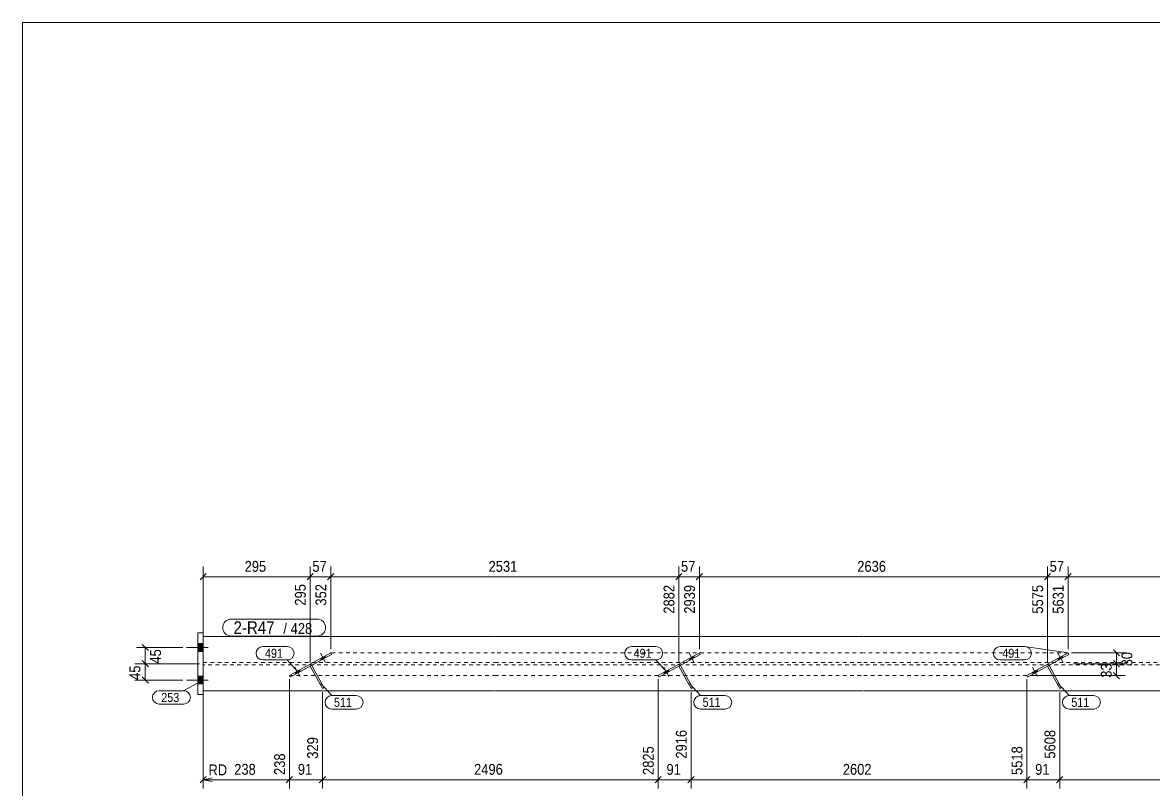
# Model space of a CAD drawing. Header units: millimetres. Extents: x 2 to 579, y 1 to 405.
# Drawn here: x 5 to 317, y 193.5 to 405 of the extents above; entities that cross this region are included whole.
import ezdxf

# ---------------------------------------------------------------- set-up
doc = ezdxf.new("R2010")
doc.units = ezdxf.units.MM
doc.linetypes.add('XKITLINE00', pattern=[0])
doc.linetypes.add('XKITLINE01', pattern=[4, 1, -1, 1, -1])
for name, color, linetype, lineweight in [('Bolt', 3, 'Continuous', 0), ('Dimensions', 7, 'Continuous', 0), ('DrawingSheet', 5, 'Continuous', 0), ('GraphicObject', 6, 'Continuous', 0), ('Part', 2, 'Continuous', 0), ('PartMark', 7, 'Continuous', 0)]:
    doc.layers.add(name, color=color, linetype=linetype, lineweight=lineweight)
doc.styles.add('ARIAL', font='ARIAL.TTF')

# ---------------------------------------------------------------- blocks, each defined once
blk = doc.blocks.new('*A16')
at = {"layer": 'Bolt'}
for points in [[(54.84, 231.53), (53.34, 231.53), (53.34, 233.73), (54.84, 233.73)], [(54.84, 231.53), (53.34, 231.53), (53.34, 233.73), (54.84, 233.73)], [(54.84, 231.53), (53.34, 231.53), (53.34, 233.73), (54.84, 233.73)], [(54.84, 222.53), (53.34, 222.53), (53.34, 224.73), (54.84, 224.73)], [(54.84, 222.53), (53.34, 222.53), (53.34, 224.73), (54.84, 224.73)], [(54.84, 222.53), (53.34, 222.53), (53.34, 224.73), (54.84, 224.73)]]:
    blk.add_hatch(color=3, dxfattribs=at).paths.add_polyline_path(points, flags=17)
at = {"layer": 'Bolt', "color": 3, "linetype": 'XKITLINE00', "lineweight": 0}
for p, q in [((50.24, 232.63), (56.24, 232.63)), ((50.24, 232.63), (56.24, 232.63)), ((50.24, 232.63), (56.24, 232.63)), ((53.34, 233.73), (54.84, 233.73)), ((53.34, 233.73), (54.84, 233.73)), ((53.34, 233.73), (54.84, 233.73)), ((53.34, 231.53), (54.84, 231.53)), ((53.34, 231.53), (54.84, 231.53)), ((53.34, 231.53), (54.84, 231.53)), ((53.34, 224.73), (54.84, 224.73)), ((53.34, 224.73), (54.84, 224.73)), ((53.34, 224.73), (54.84, 224.73)), ((50.24, 223.63), (56.24, 223.63)), ((50.24, 223.63), (56.24, 223.63)), ((50.24, 223.63), (56.24, 223.63)), ((53.34, 222.53), (54.84, 222.53)), ((53.34, 222.53), (54.84, 222.53)), ((53.34, 222.53), (54.84, 222.53))]:
    blk.add_line(p, q, dxfattribs=at)
blk = doc.blocks.new('*A17')
at = {"layer": 'Bolt'}
for points in [[(88.42, 230.24), (88.66, 229.8), (87.44, 229.13), (87.19, 229.56)], [(88.42, 230.24), (88.66, 229.8), (87.44, 229.13), (87.19, 229.56)], [(81.42, 226.37), (81.66, 225.94), (80.43, 225.26), (80.19, 225.7)], [(81.42, 226.37), (81.66, 225.94), (80.43, 225.26), (80.19, 225.7)]]:
    blk.add_hatch(color=3, dxfattribs=at).paths.add_polyline_path(points, flags=17)
at = {"layer": 'Bolt', "color": 3, "linetype": 'XKITLINE00', "lineweight": 0}
for p, q in [((88.61, 228.45), (87.16, 231.07)), ((88.61, 228.45), (87.16, 231.07)), ((87.44, 229.13), (87.19, 229.56)), ((87.44, 229.13), (87.19, 229.56)), ((88.66, 229.8), (88.42, 230.24)), ((88.66, 229.8), (88.42, 230.24)), ((81.6, 224.58), (80.15, 227.21)), ((81.6, 224.58), (80.15, 227.21)), ((80.43, 225.26), (80.19, 225.7)), ((80.43, 225.26), (80.19, 225.7)), ((81.66, 225.94), (81.42, 226.37)), ((81.66, 225.94), (81.42, 226.37))]:
    blk.add_line(p, q, dxfattribs=at)
blk = doc.blocks.new('*A18')
at = {"layer": 'Bolt'}
for points in [[(190.14, 230.24), (190.38, 229.8), (189.16, 229.13), (188.92, 229.56)], [(190.14, 230.24), (190.38, 229.8), (189.16, 229.13), (188.92, 229.56)], [(183.14, 226.37), (183.38, 225.94), (182.15, 225.26), (181.91, 225.7)], [(183.14, 226.37), (183.38, 225.94), (182.15, 225.26), (181.91, 225.7)]]:
    blk.add_hatch(color=3, dxfattribs=at).paths.add_polyline_path(points, flags=17)
at = {"layer": 'Bolt', "color": 3, "linetype": 'XKITLINE00', "lineweight": 0}
for p, q in [((190.33, 228.45), (188.88, 231.07)), ((190.33, 228.45), (188.88, 231.07)), ((189.16, 229.13), (188.92, 229.56)), ((189.16, 229.13), (188.92, 229.56)), ((190.38, 229.8), (190.14, 230.24)), ((190.38, 229.8), (190.14, 230.24)), ((183.33, 224.58), (181.88, 227.21)), ((183.33, 224.58), (181.88, 227.21)), ((182.15, 225.26), (181.91, 225.7)), ((182.15, 225.26), (181.91, 225.7)), ((183.38, 225.94), (183.14, 226.37)), ((183.38, 225.94), (183.14, 226.37))]:
    blk.add_line(p, q, dxfattribs=at)
blk = doc.blocks.new('*A19')
at = {"layer": 'Bolt'}
for points in [[(291.87, 230.24), (292.11, 229.8), (290.88, 229.13), (290.64, 229.56)], [(291.87, 230.24), (292.11, 229.8), (290.88, 229.13), (290.64, 229.56)], [(284.86, 226.37), (285.1, 225.94), (283.88, 225.26), (283.64, 225.7)], [(284.86, 226.37), (285.1, 225.94), (283.88, 225.26), (283.64, 225.7)]]:
    blk.add_hatch(color=3, dxfattribs=at).paths.add_polyline_path(points, flags=17)
at = {"layer": 'Bolt', "color": 3, "linetype": 'XKITLINE00', "lineweight": 0}
for p, q in [((292.06, 228.45), (290.61, 231.07)), ((292.06, 228.45), (290.61, 231.07)), ((290.88, 229.13), (290.64, 229.56)), ((290.88, 229.13), (290.64, 229.56)), ((292.11, 229.8), (291.87, 230.24)), ((292.11, 229.8), (291.87, 230.24)), ((285.05, 224.58), (283.6, 227.21)), ((285.05, 224.58), (283.6, 227.21)), ((283.88, 225.26), (283.64, 225.7)), ((283.88, 225.26), (283.64, 225.7)), ((285.1, 225.94), (284.86, 226.37)), ((285.1, 225.94), (284.86, 226.37))]:
    blk.add_line(p, q, dxfattribs=at)
blk = doc.blocks.new('*A20')
at = {"layer": 'Part', "color": 2, "linetype": 'XKITLINE00', "lineweight": 0}
for p, q in [((54.84, 235.63), (135.24, 235.63)), ((135.34, 235.63), (236.96, 235.63)), ((237.06, 235.63), (338.68, 235.63)), ((54.84, 220.63), (135.24, 220.63)), ((135.34, 220.63), (236.96, 220.63)), ((237.06, 220.63), (338.68, 220.63))]:
    blk.add_line(p, q, dxfattribs=at)
at = {"layer": 'Part', "color": 7, "linetype": 'XKITLINE01', "lineweight": 0}
for p, q in [((54.84, 220.63), (54.84, 235.63)), ((54.84, 228.45), (135.24, 228.45)), ((135.24, 227.8), (54.84, 227.8)), ((135.34, 228.45), (236.96, 228.45)), ((236.96, 227.8), (135.34, 227.8)), ((237.06, 228.45), (338.68, 228.45)), ((338.68, 227.8), (237.06, 227.8))]:
    blk.add_line(p, q, dxfattribs=at)
blk = doc.blocks.new('*A22')
at = {"layer": 'Part', "color": 2, "linetype": 'XKITLINE00', "lineweight": 0}
for p, q in [((53.34, 236.63), (54.84, 236.63)), ((53.34, 219.63), (53.34, 236.63)), ((54.84, 236.63), (54.84, 219.63)), ((54.84, 219.63), (53.34, 219.63))]:
    blk.add_line(p, q, dxfattribs=at)
blk = doc.blocks.new('*A23')
at = {"layer": 'Part', "color": 2, "linetype": 'XKITLINE00', "lineweight": 0}
for p, q in [((90, 231.11), (78.61, 224.83)), ((90, 231.11), (90.24, 230.67)), ((90.24, 230.67), (78.86, 224.39)), ((78.61, 224.83), (78.86, 224.39))]:
    blk.add_line(p, q, dxfattribs=at)
blk = doc.blocks.new('*A24')
at = {"layer": 'Part', "color": 7, "linetype": 'XKITLINE01', "lineweight": 0}
blk.add_line((84.33, 227.41), (84.76, 227.65), dxfattribs=at)
at = {"layer": 'Part', "color": 2, "linetype": 'XKITLINE00', "lineweight": 0}
for p, q in [((87.71, 221.28), (84.33, 227.41)), ((88.15, 221.52), (84.76, 227.65)), ((87.71, 221.28), (88.15, 221.52))]:
    blk.add_line(p, q, dxfattribs=at)
blk = doc.blocks.new('*A25')
at = {"layer": 'Part', "color": 2, "linetype": 'XKITLINE00', "lineweight": 0}
for p, q in [((191.72, 231.11), (180.34, 224.83)), ((191.72, 231.11), (191.96, 230.67)), ((191.96, 230.67), (180.58, 224.39)), ((180.34, 224.83), (180.58, 224.39))]:
    blk.add_line(p, q, dxfattribs=at)
blk = doc.blocks.new('*A26')
at = {"layer": 'Part', "color": 7, "linetype": 'XKITLINE01', "lineweight": 0}
blk.add_line((186.05, 227.41), (186.49, 227.65), dxfattribs=at)
at = {"layer": 'Part', "color": 2, "linetype": 'XKITLINE00', "lineweight": 0}
for p, q in [((189.43, 221.28), (186.05, 227.41)), ((189.87, 221.52), (186.49, 227.65)), ((189.43, 221.28), (189.87, 221.52))]:
    blk.add_line(p, q, dxfattribs=at)
blk = doc.blocks.new('*A27')
at = {"layer": 'Part', "color": 2, "linetype": 'XKITLINE00', "lineweight": 0}
for p, q in [((293.44, 231.11), (282.06, 224.83)), ((293.44, 231.11), (293.68, 230.67)), ((293.68, 230.67), (282.3, 224.39)), ((282.06, 224.83), (282.3, 224.39))]:
    blk.add_line(p, q, dxfattribs=at)
blk = doc.blocks.new('*A28')
at = {"layer": 'Part', "color": 7, "linetype": 'XKITLINE01', "lineweight": 0}
blk.add_line((287.77, 227.41), (288.21, 227.65), dxfattribs=at)
at = {"layer": 'Part', "color": 2, "linetype": 'XKITLINE00', "lineweight": 0}
for p, q in [((291.16, 221.28), (287.77, 227.41)), ((291.59, 221.52), (288.21, 227.65)), ((291.16, 221.28), (291.59, 221.52))]:
    blk.add_line(p, q, dxfattribs=at)
blk = doc.blocks.new('*A29')
at = {"layer": 'GraphicObject', "color": 1, "linetype": 'XKITLINE01', "lineweight": 0}
for p, q in [((135.24, 231.11), (90, 231.11)), ((236.96, 231.11), (135.34, 231.11)), ((293.44, 231.11), (237.06, 231.11))]:
    blk.add_line(p, q, dxfattribs=at)
blk = doc.blocks.new('*A30')
at = {"layer": 'GraphicObject', "color": 1, "linetype": 'XKITLINE01', "lineweight": 0}
for p, q in [((78.61, 224.83), (135.24, 224.83)), ((135.34, 224.83), (236.96, 224.83)), ((237.06, 224.83), (282.06, 224.83))]:
    blk.add_line(p, q, dxfattribs=at)
blk = doc.blocks.new('*A31')
at = {"layer": 'DrawingSheet', "color": 5, "linetype": 'XKITLINE00', "lineweight": 0}
for p, q in [((579, 405), (5, 405)), ((5, 405), (5, 5))]:
    blk.add_line(p, q, dxfattribs=at)
blk = doc.blocks.new('*A68')
at = {"layer": 'Dimensions', "color": 7, "linetype": 'XKITLINE00', "lineweight": 0}
for p, q in [((294.93, 228.13), (309.24, 228.13)), ((305.99, 228.97), (307.69, 227.28)), ((306.84, 224.83), (306.84, 228.13)), ((283.06, 224.83), (309.24, 224.83)), ((305.99, 225.68), (307.69, 223.98))]:
    blk.add_line(p, q, dxfattribs=at)
at = {"layer": 'Dimensions', "color": 3}
for p in [(306.84, 228.13), (306.84, 224.83)]:
    blk.add_point(p, dxfattribs=at)
at = {"layer": 'Dimensions', "color": 3, "style": 'ARIAL', "width": 0.85}
blk.add_text('33', height=3, rotation=90.0002, dxfattribs=at).set_placement((305.49, 224.25))
blk = doc.blocks.new('*A69')
at = {"layer": 'Dimensions', "color": 7, "linetype": 'XKITLINE00', "lineweight": 0}
for p, q in [((294.44, 231.11), (309.69, 231.11)), ((305.99, 231.96), (307.69, 230.26)), ((306.84, 228.13), (306.84, 231.11)), ((294.93, 228.13), (309.69, 228.13)), ((305.99, 228.97), (307.69, 227.28))]:
    blk.add_line(p, q, dxfattribs=at)
at = {"layer": 'Dimensions', "color": 3}
for p in [(306.84, 231.11), (306.84, 228.13)]:
    blk.add_point(p, dxfattribs=at)
at = {"layer": 'Dimensions', "color": 3, "style": 'ARIAL', "width": 0.85}
blk.add_text('30', height=3, rotation=90.0002, dxfattribs=at).set_placement((311.19, 227.39))
blk = doc.blocks.new('*A70')
at = {"layer": 'Dimensions', "color": 7, "linetype": 'XKITLINE00', "lineweight": 0}
for p, q in [((55.69, 252.97), (53.99, 251.28)), ((54.84, 236.63), (54.84, 254.98)), ((85.18, 252.97), (83.48, 251.28)), ((84.33, 228.41), (84.33, 254.98)), ((54.84, 252.13), (84.33, 252.13))]:
    blk.add_line(p, q, dxfattribs=at)
at = {"layer": 'Dimensions', "color": 3}
for p in [(54.84, 252.13), (84.33, 252.13)]:
    blk.add_point(p, dxfattribs=at)
at = {"layer": 'Dimensions', "color": 3, "style": 'ARIAL', "width": 0.85}
blk.add_text('295', height=3, dxfattribs=at).set_placement((66.25, 253.48))
blk.add_text('295', height=3, rotation=90.0002, dxfattribs=at).set_placement((83.13, 244.15))
blk = doc.blocks.new('*A71')
at = {"layer": 'Dimensions', "color": 7, "linetype": 'XKITLINE00', "lineweight": 0}
for p, q in [((85.18, 252.97), (83.48, 251.28)), ((84.33, 228.41), (84.33, 254.98)), ((90.84, 252.97), (89.15, 251.28)), ((90, 232.11), (90, 254.98)), ((84.33, 252.13), (90, 252.13))]:
    blk.add_line(p, q, dxfattribs=at)
at = {"layer": 'Dimensions', "color": 3}
for p in [(84.33, 252.13), (90, 252.13)]:
    blk.add_point(p, dxfattribs=at)
at = {"layer": 'Dimensions', "color": 3, "style": 'ARIAL', "width": 0.85}
blk.add_text('57', height=3, dxfattribs=at).set_placement((84.94, 253.48))
blk.add_text('352', height=3, rotation=90.0002, dxfattribs=at).set_placement((88.8, 244.15))
blk = doc.blocks.new('*A72')
at = {"layer": 'Dimensions', "color": 7, "linetype": 'XKITLINE00', "lineweight": 0}
for p, q in [((90.84, 252.97), (89.15, 251.28)), ((90, 232.11), (90, 254.98)), ((186.9, 252.97), (185.2, 251.28)), ((186.05, 228.41), (186.05, 254.98)), ((90, 252.13), (186.05, 252.13))]:
    blk.add_line(p, q, dxfattribs=at)
at = {"layer": 'Dimensions', "color": 3}
for p in [(90, 252.13), (186.05, 252.13)]:
    blk.add_point(p, dxfattribs=at)
at = {"layer": 'Dimensions', "color": 3, "style": 'ARIAL', "width": 0.85}
blk.add_text('2531', height=3, dxfattribs=at).set_placement((133.57, 253.48))
blk.add_text('2882', height=3, rotation=90.0002, dxfattribs=at).set_placement((184.85, 241.93))
blk = doc.blocks.new('*A73')
at = {"layer": 'Dimensions', "color": 7, "linetype": 'XKITLINE00', "lineweight": 0}
for p, q in [((186.9, 252.97), (185.2, 251.28)), ((186.05, 228.41), (186.05, 254.98)), ((192.57, 252.97), (190.87, 251.28)), ((191.72, 232.11), (191.72, 254.98)), ((186.05, 252.13), (191.72, 252.13))]:
    blk.add_line(p, q, dxfattribs=at)
at = {"layer": 'Dimensions', "color": 3}
for p in [(186.05, 252.13), (191.72, 252.13)]:
    blk.add_point(p, dxfattribs=at)
at = {"layer": 'Dimensions', "color": 3, "style": 'ARIAL', "width": 0.85}
blk.add_text('57', height=3, dxfattribs=at).set_placement((186.66, 253.48))
blk.add_text('2939', height=3, rotation=90.0002, dxfattribs=at).set_placement((190.52, 241.93))
blk = doc.blocks.new('*A74')
at = {"layer": 'Dimensions', "color": 7, "linetype": 'XKITLINE00', "lineweight": 0}
for p, q in [((192.57, 252.97), (190.87, 251.28)), ((191.72, 232.11), (191.72, 254.98)), ((288.62, 252.97), (286.93, 251.28)), ((287.77, 228.41), (287.77, 254.98)), ((191.72, 252.13), (287.77, 252.13))]:
    blk.add_line(p, q, dxfattribs=at)
at = {"layer": 'Dimensions', "color": 3}
for p in [(191.72, 252.13), (287.77, 252.13)]:
    blk.add_point(p, dxfattribs=at)
at = {"layer": 'Dimensions', "color": 3, "style": 'ARIAL', "width": 0.85}
blk.add_text('2636', height=3, dxfattribs=at).set_placement((235.3, 253.48))
blk.add_text('5575', height=3, rotation=90.0002, dxfattribs=at).set_placement((286.57, 241.93))
blk = doc.blocks.new('*A75')
at = {"layer": 'Dimensions', "color": 7, "linetype": 'XKITLINE00', "lineweight": 0}
for p, q in [((288.62, 252.97), (286.93, 251.28)), ((287.77, 228.41), (287.77, 254.98)), ((294.29, 252.97), (292.59, 251.28)), ((293.44, 232.11), (293.44, 254.98)), ((287.77, 252.13), (293.44, 252.13))]:
    blk.add_line(p, q, dxfattribs=at)
at = {"layer": 'Dimensions', "color": 3}
for p in [(287.77, 252.13), (293.44, 252.13)]:
    blk.add_point(p, dxfattribs=at)
at = {"layer": 'Dimensions', "color": 3, "style": 'ARIAL', "width": 0.85}
blk.add_text('57', height=3, dxfattribs=at).set_placement((288.38, 253.48))
blk.add_text('5631', height=3, rotation=90.0002, dxfattribs=at).set_placement((292.24, 241.93))
blk = doc.blocks.new('*A76')
at = {"layer": 'Dimensions', "color": 7, "linetype": 'XKITLINE00', "lineweight": 0}
for p, q in [((294.29, 252.97), (292.59, 251.28)), ((293.44, 232.11), (293.44, 254.98)), ((385.93, 252.97), (384.24, 251.28)), ((385.08, 236.63), (385.08, 254.98)), ((293.44, 252.13), (385.08, 252.13))]:
    blk.add_line(p, q, dxfattribs=at)
at = {"layer": 'Dimensions', "color": 3}
for p in [(293.44, 252.13), (385.08, 252.13)]:
    blk.add_point(p, dxfattribs=at)
at = {"layer": 'Dimensions', "color": 3, "style": 'ARIAL', "width": 0.85}
blk.add_text('1960', height=3, dxfattribs=at).set_placement((334.81, 253.48))
blk.add_text('7592', height=3, rotation=90.0002, dxfattribs=at).set_placement((383.88, 241.93))
blk = doc.blocks.new('*A77')
at = {"layer": 'Dimensions', "color": 7, "linetype": 'XKITLINE00', "lineweight": 0}
for p, q in [((78.61, 223.83), (78.61, 193.73)), ((54.84, 219.63), (54.84, 193.73)), ((54.84, 219.63), (54.84, 193.73)), ((55.69, 196.97), (53.99, 195.28)), ((57.34, 196.63), (54.84, 196.13)), ((79.46, 196.97), (77.76, 195.28)), ((54.84, 196.13), (78.61, 196.13)), ((57.34, 195.63), (54.84, 196.13)), ((62.06, 196.13), (54.84, 196.13))]:
    blk.add_line(p, q, dxfattribs=at)
at = {"layer": 'Dimensions', "color": 3}
for p in [(54.84, 196.13), (78.61, 196.13)]:
    blk.add_point(p, dxfattribs=at)
at = {"layer": 'Dimensions', "color": 7}
blk.add_point((54.84, 196.13), dxfattribs=at)
at = {"layer": 'Dimensions', "color": 3, "style": 'ARIAL', "width": 0.85}
blk.add_text('238', height=3, rotation=90.0002, dxfattribs=at).set_placement((77.41, 197.43))
for s, p in [('RD', (56.28, 197.33)), ('238', (63.39, 197.48))]:
    blk.add_text(s, height=3, dxfattribs=at).set_placement(p)
blk = doc.blocks.new('*A78')
at = {"layer": 'Dimensions', "color": 7, "linetype": 'XKITLINE00', "lineweight": 0}
for p, q in [((78.61, 223.83), (78.61, 193.73)), ((87.71, 220.28), (87.71, 193.73)), ((79.46, 196.97), (77.76, 195.28)), ((88.56, 196.97), (86.86, 195.28)), ((78.61, 196.13), (87.71, 196.13))]:
    blk.add_line(p, q, dxfattribs=at)
at = {"layer": 'Dimensions', "color": 3}
for p in [(78.61, 196.13), (87.71, 196.13)]:
    blk.add_point(p, dxfattribs=at)
at = {"layer": 'Dimensions', "color": 3, "style": 'ARIAL', "width": 0.85}
blk.add_text('329', height=3, rotation=90.0002, dxfattribs=at).set_placement((86.51, 201.93))
blk.add_text('91', height=3, dxfattribs=at).set_placement((80.94, 197.48))
blk = doc.blocks.new('*A79')
at = {"layer": 'Dimensions', "color": 7, "linetype": 'XKITLINE00', "lineweight": 0}
for p, q in [((180.34, 223.83), (180.34, 193.73)), ((87.71, 220.28), (87.71, 193.73)), ((88.56, 196.97), (86.86, 195.28)), ((181.19, 196.97), (179.49, 195.28)), ((87.71, 196.13), (180.34, 196.13))]:
    blk.add_line(p, q, dxfattribs=at)
at = {"layer": 'Dimensions', "color": 3}
for p in [(87.71, 196.13), (180.34, 196.13)]:
    blk.add_point(p, dxfattribs=at)
at = {"layer": 'Dimensions', "color": 3, "style": 'ARIAL', "width": 0.85}
blk.add_text('2825', height=3, rotation=90.0002, dxfattribs=at).set_placement((179.14, 197.43))
blk.add_text('2496', height=3, dxfattribs=at).set_placement((129.57, 197.48))
blk = doc.blocks.new('*A80')
at = {"layer": 'Dimensions', "color": 7, "linetype": 'XKITLINE00', "lineweight": 0}
for p, q in [((180.34, 223.83), (180.34, 193.73)), ((189.43, 220.28), (189.43, 193.73)), ((181.19, 196.97), (179.49, 195.28)), ((190.28, 196.97), (188.58, 195.28)), ((180.34, 196.13), (189.43, 196.13))]:
    blk.add_line(p, q, dxfattribs=at)
at = {"layer": 'Dimensions', "color": 3}
for p in [(180.34, 196.13), (189.43, 196.13)]:
    blk.add_point(p, dxfattribs=at)
at = {"layer": 'Dimensions', "color": 3, "style": 'ARIAL', "width": 0.85}
blk.add_text('2916', height=3, rotation=90.0002, dxfattribs=at).set_placement((188.23, 201.93))
blk.add_text('91', height=3, dxfattribs=at).set_placement((182.66, 197.48))
blk = doc.blocks.new('*A81')
at = {"layer": 'Dimensions', "color": 7, "linetype": 'XKITLINE00', "lineweight": 0}
for p, q in [((282.06, 223.83), (282.06, 193.73)), ((189.43, 220.28), (189.43, 193.73)), ((190.28, 196.97), (188.58, 195.28)), ((282.91, 196.97), (281.21, 195.28)), ((189.43, 196.13), (282.06, 196.13))]:
    blk.add_line(p, q, dxfattribs=at)
at = {"layer": 'Dimensions', "color": 3}
for p in [(189.43, 196.13), (282.06, 196.13)]:
    blk.add_point(p, dxfattribs=at)
at = {"layer": 'Dimensions', "color": 3, "style": 'ARIAL', "width": 0.85}
blk.add_text('5518', height=3, rotation=90.0002, dxfattribs=at).set_placement((280.86, 197.43))
blk.add_text('2602', height=3, dxfattribs=at).set_placement((231.3, 197.48))
blk = doc.blocks.new('*A82')
at = {"layer": 'Dimensions', "color": 7, "linetype": 'XKITLINE00', "lineweight": 0}
for p, q in [((282.06, 223.83), (282.06, 193.73)), ((291.16, 220.28), (291.16, 193.73)), ((282.91, 196.97), (281.21, 195.28)), ((292, 196.97), (290.31, 195.28)), ((282.06, 196.13), (291.16, 196.13))]:
    blk.add_line(p, q, dxfattribs=at)
at = {"layer": 'Dimensions', "color": 3}
for p in [(282.06, 196.13), (291.16, 196.13)]:
    blk.add_point(p, dxfattribs=at)
at = {"layer": 'Dimensions', "color": 3, "style": 'ARIAL', "width": 0.85}
blk.add_text('5608', height=3, rotation=90.0002, dxfattribs=at).set_placement((289.96, 201.93))
blk.add_text('91', height=3, dxfattribs=at).set_placement((284.38, 197.48))
blk = doc.blocks.new('*A83')
at = {"layer": 'Dimensions', "color": 7, "linetype": 'XKITLINE00', "lineweight": 0}
for p, q in [((291.16, 220.28), (291.16, 193.73)), ((385.08, 219.63), (385.08, 193.73)), ((292, 196.97), (290.31, 195.28)), ((385.93, 196.97), (384.24, 195.28)), ((291.16, 196.13), (385.08, 196.13))]:
    blk.add_line(p, q, dxfattribs=at)
at = {"layer": 'Dimensions', "color": 3}
for p in [(291.16, 196.13), (385.08, 196.13)]:
    blk.add_point(p, dxfattribs=at)
at = {"layer": 'Dimensions', "color": 3, "style": 'ARIAL', "width": 0.85}
blk.add_text('7592', height=3, rotation=90.0002, dxfattribs=at).set_placement((383.88, 197.43))
blk.add_text('1983', height=3, dxfattribs=at).set_placement((333.67, 197.48))
blk = doc.blocks.new('*A84')
at = {"layer": 'Dimensions', "color": 7, "linetype": 'XKITLINE00', "lineweight": 0}
for p, q in [((53.84, 228.13), (35.99, 228.13)), ((37.99, 228.97), (39.69, 227.28)), ((38.84, 223.63), (38.84, 228.13)), ((49.24, 223.63), (35.99, 223.63)), ((37.99, 224.47), (39.69, 222.78))]:
    blk.add_line(p, q, dxfattribs=at)
at = {"layer": 'Dimensions', "color": 3}
for p in [(38.84, 228.13), (38.84, 223.63)]:
    blk.add_point(p, dxfattribs=at)
at = {"layer": 'Dimensions', "color": 3, "style": 'ARIAL', "width": 0.85}
blk.add_text('45', height=3, rotation=90.0002, dxfattribs=at).set_placement((37.49, 223.65))
blk = doc.blocks.new('*A85')
at = {"layer": 'Dimensions', "color": 7, "linetype": 'XKITLINE00', "lineweight": 0}
for p, q in [((49.24, 232.63), (36.44, 232.63)), ((37.99, 233.47), (39.69, 231.78)), ((38.84, 228.13), (38.84, 232.63)), ((53.84, 228.13), (36.44, 228.13)), ((37.99, 228.97), (39.69, 227.28))]:
    blk.add_line(p, q, dxfattribs=at)
at = {"layer": 'Dimensions', "color": 3}
for p in [(38.84, 232.63), (38.84, 228.13)]:
    blk.add_point(p, dxfattribs=at)
at = {"layer": 'Dimensions', "color": 3, "style": 'ARIAL', "width": 0.85}
blk.add_text('45', height=3, rotation=90.0002, dxfattribs=at).set_placement((43.19, 228.15))
blk = doc.blocks.new('*A88')
at = {"layer": 'PartMark', "color": 7, "linetype": 'XKITLINE00', "lineweight": 0}
for p, q in [((290.76, 222.66), (293.76, 219.32)), ((293.76, 219.32), (300.52, 219.32)), ((293.76, 215.62), (300.52, 215.62))]:
    blk.add_line(p, q, dxfattribs=at)
for centre, start, end in [((293.76, 217.47), 90, 270), ((300.52, 217.47), 270, 90)]:
    blk.add_arc(centre, 1.85, start, end, dxfattribs=at)
at = {"layer": 'PartMark', "color": 3, "style": 'ARIAL', "width": 0.85}
blk.add_text('511', height=2.5, dxfattribs=at).set_placement((294.36, 216.22))
blk = doc.blocks.new('*A89')
at = {"layer": 'PartMark', "color": 7, "linetype": 'XKITLINE00', "lineweight": 0}
for p, q in [((274.71, 232.85), (281.48, 232.85)), ((293.44, 231.11), (281.48, 232.85)), ((274.71, 229.15), (281.48, 229.15))]:
    blk.add_line(p, q, dxfattribs=at)
for centre, start, end in [((274.71, 231), 90, 270), ((281.48, 231), 270, 90)]:
    blk.add_arc(centre, 1.85, start, end, dxfattribs=at)
at = {"layer": 'PartMark', "color": 3, "style": 'ARIAL', "width": 0.85}
blk.add_text('491', height=2.5, dxfattribs=at).set_placement((275.31, 229.75))
blk = doc.blocks.new('*A90')
at = {"layer": 'PartMark', "color": 7, "linetype": 'XKITLINE00', "lineweight": 0}
for p, q in [((189.03, 222.66), (192.03, 219.32)), ((192.03, 219.32), (198.79, 219.32)), ((192.03, 215.62), (198.79, 215.62))]:
    blk.add_line(p, q, dxfattribs=at)
for centre, start, end in [((192.03, 217.47), 90, 270), ((198.79, 217.47), 270, 90)]:
    blk.add_arc(centre, 1.85, start, end, dxfattribs=at)
at = {"layer": 'PartMark', "color": 3, "style": 'ARIAL', "width": 0.85}
blk.add_text('511', height=2.5, dxfattribs=at).set_placement((192.63, 216.22))
blk = doc.blocks.new('*A91')
at = {"layer": 'PartMark', "color": 7, "linetype": 'XKITLINE00', "lineweight": 0}
for p, q in [((172.99, 232.85), (179.75, 232.85)), ((172.99, 229.15), (179.75, 229.15)), ((182.75, 225.8), (179.75, 229.15))]:
    blk.add_line(p, q, dxfattribs=at)
for centre, start, end in [((172.99, 231), 90, 270), ((179.75, 231), 270, 90)]:
    blk.add_arc(centre, 1.85, start, end, dxfattribs=at)
at = {"layer": 'PartMark', "color": 3, "style": 'ARIAL', "width": 0.85}
blk.add_text('491', height=2.5, dxfattribs=at).set_placement((173.59, 229.75))
blk = doc.blocks.new('*A92')
at = {"layer": 'PartMark', "color": 7, "linetype": 'XKITLINE00', "lineweight": 0}
for p, q in [((87.31, 222.66), (90.31, 219.32)), ((90.31, 219.32), (97.07, 219.32)), ((90.31, 215.62), (97.07, 215.62))]:
    blk.add_line(p, q, dxfattribs=at)
for centre, start, end in [((90.31, 217.47), 90, 270), ((97.07, 217.47), 270, 90)]:
    blk.add_arc(centre, 1.85, start, end, dxfattribs=at)
at = {"layer": 'PartMark', "color": 3, "style": 'ARIAL', "width": 0.85}
blk.add_text('511', height=2.5, dxfattribs=at).set_placement((90.91, 216.22))
blk = doc.blocks.new('*A93')
at = {"layer": 'PartMark', "color": 7, "linetype": 'XKITLINE00', "lineweight": 0}
for p, q in [((71.27, 232.85), (78.03, 232.85)), ((71.27, 229.15), (78.03, 229.15)), ((81.03, 225.8), (78.03, 229.15))]:
    blk.add_line(p, q, dxfattribs=at)
for centre, start, end in [((71.27, 231), 90, 270), ((78.03, 231), 270, 90)]:
    blk.add_arc(centre, 1.85, start, end, dxfattribs=at)
at = {"layer": 'PartMark', "color": 3, "style": 'ARIAL', "width": 0.85}
blk.add_text('491', height=2.5, dxfattribs=at).set_placement((71.87, 229.75))
blk = doc.blocks.new('*A94')
at = {"layer": 'PartMark', "color": 7, "linetype": 'XKITLINE00', "lineweight": 0}
for p, q in [((53.67, 223.06), (49.43, 220.66)), ((42.66, 220.66), (49.43, 220.66)), ((42.66, 216.96), (49.43, 216.96))]:
    blk.add_line(p, q, dxfattribs=at)
for centre, start, end in [((42.66, 218.81), 90, 270), ((49.43, 218.81), 270, 90)]:
    blk.add_arc(centre, 1.85, start, end, dxfattribs=at)
at = {"layer": 'PartMark', "color": 3, "style": 'ARIAL', "width": 0.85}
blk.add_text('253', height=2.5, dxfattribs=at).set_placement((43.26, 217.56))
blk = doc.blocks.new('*A96')
at = {"layer": 'PartMark', "color": 7, "linetype": 'XKITLINE00', "lineweight": 0}
for p, q in [((62.59, 240.43), (86.24, 240.43)), ((62.59, 235.73), (86.24, 235.73))]:
    blk.add_line(p, q, dxfattribs=at)
for centre, start, end in [((62.59, 238.08), 90, 270), ((86.24, 238.08), 270, 90)]:
    blk.add_arc(centre, 2.35, start, end, dxfattribs=at)
at = {"layer": 'PartMark', "color": 1, "style": 'ARIAL', "width": 0.85}
blk.add_text('2-R47', height=3.5, dxfattribs=at).set_placement((63.19, 236.33))
at = {"layer": 'PartMark', "color": 3, "style": 'ARIAL', "width": 0.85}
for s, p in [('/', (76.95, 236.33)), ('428', (78.96, 236.33))]:
    blk.add_text(s, height=3, dxfattribs=at).set_placement(p)

msp = doc.modelspace()

# ---------------------------------------------------------------- block references
at = {"lineweight": 0}
for name in ['*A31', '*A70', '*A71', '*A72', '*A73', '*A74', '*A75', '*A76', '*A96', '*A22', '*A85', '*A16', '*A93', '*A23', '*A17', '*A29', '*A91', '*A25', '*A18', '*A89', '*A27', '*A19', '*A69', '*A84', '*A68', '*A30', '*A24', '*A26', '*A28', '*A94', '*A77', '*A78', '*A79', '*A92', '*A80', '*A81', '*A90', '*A82', '*A88', '*A83']:
    msp.add_blockref(name, (0, 0), dxfattribs=at)
at = {"layer": 'Part', "lineweight": 0}
msp.add_blockref('*A20', (0, 0), dxfattribs=at)

doc.saveas('drawing.dxf')
